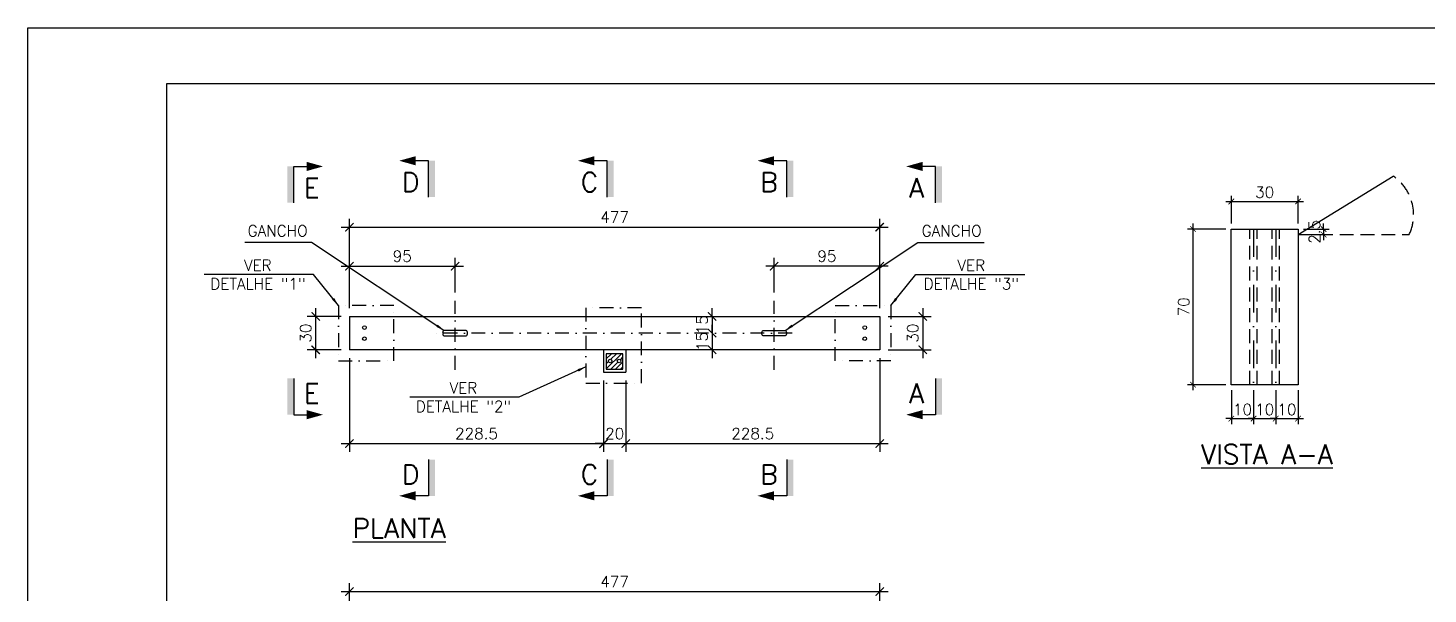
# Model space of a CAD drawing. Header units: centimetres. Extents: x 1658 to 6058, y 7825 to 9310.
# Drawn here: x 1658 to 2918, y 8801 to 9310 of the extents above; entities that cross this region are included whole.
import ezdxf

# ---------------------------------------------------------------- set-up
doc = ezdxf.new("R2010")
doc.units = ezdxf.units.CM
doc.header["$LTSCALE"] = 50
doc.header["$MEASUREMENT"] = 0
doc.header["$PDMODE"] = 67
doc.linetypes.add('DASHDOT', pattern=[1, 0.5, -0.25, 0, -0.25])
doc.linetypes.add('HIDDEN', pattern=[0.375, 0.25, -0.125])
for name, color, linetype in [('COTAS-PRECON', 1, 'Continuous'), ('FORMATO-PRECON', 2, 'Continuous'), ('IND- CORTE-PRECON', 4, 'Continuous'), ('LINHA CENTRO-PRECON', 1, 'DASHDOT'), ('LINHA-01-PRECON', 1, 'Continuous'), ('LINHA-02-PRECON', 2, 'Continuous'), ('LINHA-03-PRECON', 3, 'Continuous'), ('LINHA-04-PRECON', 4, 'Continuous'), ('LINHA-PRECON-TRACEJADA', 1, 'HIDDEN')]:
    doc.layers.add(name, color=color, linetype=linetype)
doc.styles.add('ROMANS', font='ROMANS.SHX', dxfattribs={"oblique": 15, "height": 3})
doc.styles.get("Standard").update_dxf_attribs({"font": 'romans.shx'})
doc.dimstyles.new('ESC50-25', dxfattribs={"dimscale": 50, "dimtxt": 0.2, "dimasz": 0.1, "dimexe": 0.1, "dimexo": 0.1, "dimgap": 0.065, "dimtad": 1, "dimdec": 1, "dimlfac": 0.5, "dimzin": 12, "dimdsep": 46, "dimtxsty": 'Standard', "dimblk": 'ARCHTICK', "dimcen": 0.09, "dimdle": 0.1, "dimclrd": 256, "dimclre": 256, "dimclrt": 2, "dimaunit": 1, "dimazin": 0, "dimtfac": 1, "dimtdec": 1, "dimtix": 1, "dimtmove": 1, "dimatfit": 3, "dimfxl": 1, "dimtolj": 1, "dimtzin": 0, "dimlwd": -1, "dimlwe": -1, "dimarcsym": 0})
doc.dimstyles.new('ESC50-50', dxfattribs={"dimscale": 50, "dimtxt": 0.2, "dimasz": 0.15, "dimexe": 0.15, "dimexo": 0.15, "dimgap": 0.08, "dimtad": 1, "dimdec": 1, "dimzin": 12, "dimdsep": 46, "dimtxsty": 'Standard', "dimblk": 'ARCHTICK', "dimcen": 0.09, "dimdle": 0.15, "dimclrd": 256, "dimclre": 256, "dimclrt": 2, "dimazin": 3, "dimtfac": 1, "dimtdec": 1, "dimtix": 1, "dimtmove": 2, "dimatfit": 2, "dimfxl": 0.15, "dimtolj": 1, "dimtzin": 0, "dimarcsym": 0})

# ---------------------------------------------------------------- blocks, each defined once
blk = doc.blocks.new('IND-CORTE-')
at = {"layer": 'IND- CORTE-PRECON', "color": 1}
for p, q in [((-11.2, 63.5), (-33.6, 63.5)), ((-11.2, 0), (-11.2, 63.5))]:
    blk.add_line(p, q, dxfattribs=at)
for points in [[(-33.6, 71.5), (-62.5, 63.5), (-33.6, 55.4)], [(0, 0), (-11.2, 0), (0, 63.5), (-11.2, 63.5)]]:
    blk.add_solid(points, dxfattribs=at)
at = {"layer": 'IND- CORTE-PRECON', "linetype": 'Continuous', "style": 'ROMANS', "flags": 8}
blk.add_attdef('B', (-57.7, 9.1), '', height=35, dxfattribs=at)
blk = doc.blocks.new('A$C12EB5E76')
at = {"layer": 'FORMATO-PRECON'}
blk.add_lwpolyline([(-114.7, 1254.3), (-114.7, 4224.3), (4085.3, 4224.3), (4085.3, 1254.3)], close=True, dxfattribs=at)
at = {"layer": 'FORMATO-PRECON', "color": 6}
blk.add_lwpolyline([(135.3, 1354.3), (135.3, 4124.3), (3985.3, 4124.3), (3985.3, 1354.3)], close=True, dxfattribs=at)
blk = doc.blocks.new('_ArchTick')
at = {"color": 0, "linetype": 'ByBlock', "const_width": 0.15}
blk.add_lwpolyline([(-0.5, -0.5), (0.5, 0.5)], dxfattribs=at)
blk = doc.blocks.new('*D24')
at = {"layer": 'Defpoints', "color": 0, "transparency": 16777216}
for p in [(1947.5, 9050.5), (1917.1, 9020.5), (1947.5, 9020.5)]:
    blk.add_point(p, dxfattribs=at)
at = {"layer": 'LINHA-01-PRECON', "lineweight": -2, "transparency": 16777216}
for p, q in [((1917.1, 9058), (1917.1, 9013)), ((1940, 9050.5), (1909.6, 9050.5)), ((1940, 9020.5), (1909.6, 9020.5))]:
    blk.add_line(p, q, dxfattribs=at)
at = {"layer": 'LINHA-01-PRECON', "lineweight": -2, "transparency": 16777216, "xscale": 7.5, "yscale": 7.5, "zscale": 7.5}
for p, rotation in [((1917.1, 9050.5), 90), ((1917.1, 9020.5), 270)]:
    blk.add_blockref('_ArchTick', p, dxfattribs=dict(at, rotation=rotation))
at = {"layer": 'LINHA-01-PRECON', "color": 2, "transparency": 16777216, "insert": (1908.1, 9035.5), "char_height": 10, "attachment_point": 5, "rotation": 90}
blk.add_mtext('\\A1;30', dxfattribs=at)
blk = doc.blocks.new('*D25')
at = {"layer": 'Defpoints', "color": 0, "transparency": 16777216}
for p in [(2424.5, 9050.5), (2424.5, 9020.5), (2463.2, 9020.5)]:
    blk.add_point(p, dxfattribs=at)
at = {"layer": 'LINHA-01-PRECON', "lineweight": -2, "transparency": 16777216}
for p, q in [((2463.2, 9058), (2463.2, 9013)), ((2432, 9050.5), (2470.7, 9050.5)), ((2432, 9020.5), (2470.7, 9020.5))]:
    blk.add_line(p, q, dxfattribs=at)
at = {"layer": 'LINHA-01-PRECON', "lineweight": -2, "transparency": 16777216, "xscale": 7.5, "yscale": 7.5, "zscale": 7.5}
for p, rotation in [((2463.2, 9050.5), 90), ((2463.2, 9020.5), 270)]:
    blk.add_blockref('_ArchTick', p, dxfattribs=dict(at, rotation=rotation))
at = {"layer": 'LINHA-01-PRECON', "color": 2, "transparency": 16777216, "insert": (2454.2, 9035.5), "char_height": 10, "attachment_point": 5, "rotation": 90}
blk.add_mtext('\\A1;30', dxfattribs=at)
blk = doc.blocks.new('*D26')
at = {"layer": 'Defpoints', "color": 0, "transparency": 16777216}
for p in [(2424.5, 9130.8), (1947.5, 9050.5), (2424.5, 9050.5)]:
    blk.add_point(p, dxfattribs=at)
at = {"layer": 'LINHA-01-PRECON', "lineweight": -2, "transparency": 16777216}
for p, q in [((1940, 9130.8), (2432, 9130.8)), ((1947.5, 9058), (1947.5, 9138.3)), ((2424.5, 9058), (2424.5, 9138.3))]:
    blk.add_line(p, q, dxfattribs=at)
at = {"layer": 'LINHA-01-PRECON', "lineweight": -2, "transparency": 16777216, "xscale": 7.5, "yscale": 7.5, "zscale": 7.5, "rotation": 180}
blk.add_blockref('_ArchTick', (1947.5, 9130.8), dxfattribs=at)
at = {"layer": 'LINHA-01-PRECON', "lineweight": -2, "transparency": 16777216, "xscale": 7.5, "yscale": 7.5, "zscale": 7.5}
blk.add_blockref('_ArchTick', (2424.5, 9130.8), dxfattribs=at)
at = {"layer": 'LINHA-01-PRECON', "color": 2, "transparency": 16777216, "insert": (2186, 9139.8), "char_height": 10, "attachment_point": 5}
blk.add_mtext('\\A1;477', dxfattribs=at)
blk = doc.blocks.new('*D27')
at = {"layer": 'Defpoints', "color": 0, "transparency": 16777216}
for p in [(2042.5, 9095.7), (2042.5, 9064.5), (1947.5, 9050.5)]:
    blk.add_point(p, dxfattribs=at)
at = {"layer": 'LINHA-01-PRECON', "lineweight": -2, "transparency": 16777216}
for p, q in [((1940, 9095.7), (2050, 9095.7)), ((1947.5, 9058), (1947.5, 9103.2)), ((2042.5, 9072), (2042.5, 9103.2))]:
    blk.add_line(p, q, dxfattribs=at)
at = {"layer": 'LINHA-01-PRECON', "lineweight": -2, "transparency": 16777216, "xscale": 7.5, "yscale": 7.5, "zscale": 7.5, "rotation": 180}
blk.add_blockref('_ArchTick', (1947.5, 9095.7), dxfattribs=at)
at = {"layer": 'LINHA-01-PRECON', "lineweight": -2, "transparency": 16777216, "xscale": 7.5, "yscale": 7.5, "zscale": 7.5}
blk.add_blockref('_ArchTick', (2042.5, 9095.7), dxfattribs=at)
at = {"layer": 'LINHA-01-PRECON', "color": 2, "transparency": 16777216, "insert": (1995, 9104.7), "char_height": 10, "attachment_point": 5}
blk.add_mtext('\\A1;95', dxfattribs=at)
blk = doc.blocks.new('*D28')
at = {"layer": 'Defpoints', "color": 0, "transparency": 16777216}
for p in [(2329.5, 9095.7), (2329.5, 9064.5), (2424.5, 9050.5)]:
    blk.add_point(p, dxfattribs=at)
at = {"layer": 'LINHA-01-PRECON', "lineweight": -2, "transparency": 16777216}
for p, q in [((2432, 9095.7), (2322, 9095.7)), ((2329.5, 9072), (2329.5, 9103.2)), ((2424.5, 9058), (2424.5, 9103.2))]:
    blk.add_line(p, q, dxfattribs=at)
at = {"layer": 'LINHA-01-PRECON', "lineweight": -2, "transparency": 16777216, "xscale": 7.5, "yscale": 7.5, "zscale": 7.5, "rotation": 180}
blk.add_blockref('_ArchTick', (2329.5, 9095.7), dxfattribs=at)
at = {"layer": 'LINHA-01-PRECON', "lineweight": -2, "transparency": 16777216, "xscale": 7.5, "yscale": 7.5, "zscale": 7.5}
blk.add_blockref('_ArchTick', (2424.5, 9095.7), dxfattribs=at)
at = {"layer": 'LINHA-01-PRECON', "color": 2, "transparency": 16777216, "insert": (2377, 9104.7), "char_height": 10, "attachment_point": 5}
blk.add_mtext('\\A1;95', dxfattribs=at)
blk = doc.blocks.new('*D29')
at = {"layer": 'Defpoints', "color": 0, "transparency": 16777216}
for p in [(2273.7, 9050.5), (2273.7, 9035.5), (2273.7, 9035.5)]:
    blk.add_point(p, dxfattribs=at)
at = {"layer": 'LINHA-01-PRECON', "lineweight": -2, "transparency": 16777216}
for p, q in [((2273.7, 9050.5), (2273.7, 9058)), ((2266.2, 9050.5), (2266.2, 9050.5)), ((2273.7, 9050.5), (2273.7, 9035.5)), ((2266.2, 9035.5), (2266.2, 9035.5)), ((2273.7, 9035.5), (2273.7, 9028))]:
    blk.add_line(p, q, dxfattribs=at)
at = {"layer": 'LINHA-01-PRECON', "lineweight": -2, "transparency": 16777216, "xscale": 7.5, "yscale": 7.5, "zscale": 7.5}
for p, rotation in [((2273.7, 9050.5), 270), ((2273.7, 9035.5), 90)]:
    blk.add_blockref('_ArchTick', p, dxfattribs=dict(at, rotation=rotation))
at = {"layer": 'LINHA-01-PRECON', "color": 2, "transparency": 16777216, "insert": (2264.7, 9043), "char_height": 10, "attachment_point": 5, "rotation": 90}
blk.add_mtext('\\A1;15', dxfattribs=at)
blk = doc.blocks.new('*D30')
at = {"layer": 'Defpoints', "color": 0, "transparency": 16777216}
for p in [(2273.7, 9035.5), (2273.7, 9020.5), (2273.7, 9020.5)]:
    blk.add_point(p, dxfattribs=at)
at = {"layer": 'LINHA-01-PRECON', "lineweight": -2, "transparency": 16777216}
for p, q in [((2273.7, 9035.5), (2273.7, 9043)), ((2266.2, 9035.5), (2266.2, 9035.5)), ((2273.7, 9035.5), (2273.7, 9020.5)), ((2266.2, 9020.5), (2266.2, 9020.5)), ((2273.7, 9020.5), (2273.7, 9013))]:
    blk.add_line(p, q, dxfattribs=at)
at = {"layer": 'LINHA-01-PRECON', "lineweight": -2, "transparency": 16777216, "xscale": 7.5, "yscale": 7.5, "zscale": 7.5}
for p, rotation in [((2273.7, 9035.5), 270), ((2273.7, 9020.5), 90)]:
    blk.add_blockref('_ArchTick', p, dxfattribs=dict(at, rotation=rotation))
at = {"layer": 'LINHA-01-PRECON', "color": 2, "transparency": 16777216, "insert": (2264.7, 9028), "char_height": 10, "attachment_point": 5, "rotation": 90}
blk.add_mtext('\\A1;15', dxfattribs=at)
blk = doc.blocks.new('*D34')
at = {"layer": 'Defpoints', "color": 0, "transparency": 16777216}
for p in [(2424.5, 8803), (1947.5, 8716.8), (2424.5, 8716.8)]:
    blk.add_point(p, dxfattribs=at)
at = {"layer": 'LINHA-01-PRECON', "lineweight": -2, "transparency": 16777216}
for p, q in [((1940, 8803), (2432, 8803)), ((1947.5, 8724.3), (1947.5, 8810.5)), ((2424.5, 8724.3), (2424.5, 8810.5))]:
    blk.add_line(p, q, dxfattribs=at)
at = {"layer": 'LINHA-01-PRECON', "lineweight": -2, "transparency": 16777216, "xscale": 7.5, "yscale": 7.5, "zscale": 7.5, "rotation": 180}
blk.add_blockref('_ArchTick', (1947.5, 8803), dxfattribs=at)
at = {"layer": 'LINHA-01-PRECON', "lineweight": -2, "transparency": 16777216, "xscale": 7.5, "yscale": 7.5, "zscale": 7.5}
blk.add_blockref('_ArchTick', (2424.5, 8803), dxfattribs=at)
at = {"layer": 'LINHA-01-PRECON', "color": 2, "transparency": 16777216, "insert": (2186, 8812), "char_height": 10, "attachment_point": 5}
blk.add_mtext('\\A1;477', dxfattribs=at)
blk = doc.blocks.new('*D49')
at = {"layer": 'COTAS-PRECON', "lineweight": -2, "transparency": 16777216}
for p, q in [((1947.5, 9013), (1947.5, 8928.6)), ((2176.1, 8993), (2176.1, 8928.6)), ((1940, 8936.1), (2183.6, 8936.1))]:
    blk.add_line(p, q, dxfattribs=at)
at = {"layer": 'Defpoints', "color": 0, "transparency": 16777216}
for p in [(1947.5, 9020.5), (2176.1, 9000.5), (2176.1, 8936.1)]:
    blk.add_point(p, dxfattribs=at)
at = {"layer": 'COTAS-PRECON', "lineweight": -2, "transparency": 16777216, "xscale": 7.5, "yscale": 7.5, "zscale": 7.5, "rotation": 180}
blk.add_blockref('_ArchTick', (1947.5, 8936.1), dxfattribs=at)
at = {"layer": 'COTAS-PRECON', "lineweight": -2, "transparency": 16777216, "xscale": 7.5, "yscale": 7.5, "zscale": 7.5}
blk.add_blockref('_ArchTick', (2176.1, 8936.1), dxfattribs=at)
at = {"layer": 'COTAS-PRECON', "color": 2, "transparency": 16777216, "insert": (2061.8, 8945.1), "char_height": 10, "attachment_point": 5}
blk.add_mtext('\\A1;228.5', dxfattribs=at)
blk = doc.blocks.new('*D50')
at = {"layer": 'COTAS-PRECON', "lineweight": -2, "transparency": 16777216}
for p, q in [((2176.1, 8993), (2176.1, 8928.6)), ((2196.1, 8993), (2196.1, 8928.6)), ((2176.1, 8936.1), (2168.6, 8936.1)), ((2176.1, 8936.1), (2196.1, 8936.1)), ((2196.1, 8936.1), (2203.6, 8936.1))]:
    blk.add_line(p, q, dxfattribs=at)
at = {"layer": 'Defpoints', "color": 0, "transparency": 16777216}
for p in [(2176.1, 9000.5), (2196.1, 9000.5), (2196.1, 8936.1)]:
    blk.add_point(p, dxfattribs=at)
at = {"layer": 'COTAS-PRECON', "lineweight": -2, "transparency": 16777216, "xscale": 7.5, "yscale": 7.5, "zscale": 7.5}
blk.add_blockref('_ArchTick', (2176.1, 8936.1), dxfattribs=at)
at = {"layer": 'COTAS-PRECON', "lineweight": -2, "transparency": 16777216, "xscale": 7.5, "yscale": 7.5, "zscale": 7.5, "rotation": 180}
blk.add_blockref('_ArchTick', (2196.1, 8936.1), dxfattribs=at)
at = {"layer": 'COTAS-PRECON', "color": 2, "transparency": 16777216, "insert": (2186.1, 8945.1), "char_height": 10, "attachment_point": 5}
blk.add_mtext('\\A1;20', dxfattribs=at)
blk = doc.blocks.new('*D51')
at = {"layer": 'COTAS-PRECON', "lineweight": -2, "transparency": 16777216}
for p, q in [((2424.5, 9013), (2424.5, 8928.6)), ((2196.1, 8993), (2196.1, 8928.6)), ((2188.6, 8936.1), (2432, 8936.1))]:
    blk.add_line(p, q, dxfattribs=at)
at = {"layer": 'Defpoints', "color": 0, "transparency": 16777216}
for p in [(2424.5, 9020.5), (2196.1, 9000.5), (2424.5, 8936.1)]:
    blk.add_point(p, dxfattribs=at)
at = {"layer": 'COTAS-PRECON', "lineweight": -2, "transparency": 16777216, "xscale": 7.5, "yscale": 7.5, "zscale": 7.5, "rotation": 180}
blk.add_blockref('_ArchTick', (2196.1, 8936.1), dxfattribs=at)
at = {"layer": 'COTAS-PRECON', "lineweight": -2, "transparency": 16777216, "xscale": 7.5, "yscale": 7.5, "zscale": 7.5}
blk.add_blockref('_ArchTick', (2424.5, 8936.1), dxfattribs=at)
at = {"layer": 'COTAS-PRECON', "color": 2, "transparency": 16777216, "insert": (2310.3, 8945.1), "char_height": 10, "attachment_point": 5}
blk.add_mtext('\\A1;228.5', dxfattribs=at)
blk = doc.blocks.new('*D63')
at = {"layer": 'Defpoints', "color": 0, "transparency": 16777216}
for p in [(2800.8, 9153.9), (2740.8, 9129.1), (2800.8, 9129.1)]:
    blk.add_point(p, dxfattribs=at)
at = {"layer": 'LINHA-01-PRECON', "transparency": 16777216}
for p, q in [((2740.8, 9134.1), (2740.8, 9158.9)), ((2800.8, 9134.1), (2800.8, 9158.9)), ((2735.8, 9153.9), (2805.8, 9153.9))]:
    blk.add_line(p, q, dxfattribs=at)
at = {"layer": 'LINHA-01-PRECON', "transparency": 16777216, "xscale": 5, "yscale": 5, "zscale": 5, "rotation": 180}
blk.add_blockref('_ArchTick', (2740.8, 9153.9), dxfattribs=at)
at = {"layer": 'LINHA-01-PRECON', "transparency": 16777216, "xscale": 5, "yscale": 5, "zscale": 5}
blk.add_blockref('_ArchTick', (2800.8, 9153.9), dxfattribs=at)
at = {"layer": 'LINHA-01-PRECON', "color": 2, "transparency": 16777216, "insert": (2770.8, 9162.2), "char_height": 10, "attachment_point": 5}
blk.add_mtext('\\A1;30', dxfattribs=at)
blk = doc.blocks.new('*D64')
at = {"layer": 'COTAS-PRECON', "transparency": 16777216}
for p, q in [((2740.8, 8984.1), (2740.8, 8953.6)), ((2760.8, 8984.1), (2760.8, 8953.6)), ((2740.8, 8958.6), (2735.8, 8958.6)), ((2740.8, 8958.6), (2760.8, 8958.6)), ((2760.8, 8958.6), (2765.8, 8958.6))]:
    blk.add_line(p, q, dxfattribs=at)
at = {"layer": 'Defpoints', "color": 0, "transparency": 16777216}
for p in [(2740.8, 8989.1), (2760.8, 8989.1), (2760.8, 8958.6)]:
    blk.add_point(p, dxfattribs=at)
at = {"layer": 'COTAS-PRECON', "transparency": 16777216, "xscale": 5, "yscale": 5, "zscale": 5}
blk.add_blockref('_ArchTick', (2740.8, 8958.6), dxfattribs=at)
at = {"layer": 'COTAS-PRECON', "transparency": 16777216, "xscale": 5, "yscale": 5, "zscale": 5, "rotation": 180}
blk.add_blockref('_ArchTick', (2760.8, 8958.6), dxfattribs=at)
at = {"layer": 'COTAS-PRECON', "color": 2, "transparency": 16777216, "insert": (2750.8, 8966.8), "char_height": 10, "attachment_point": 5}
blk.add_mtext('\\A1;10', dxfattribs=at)
blk = doc.blocks.new('*D65')
at = {"layer": 'COTAS-PRECON', "transparency": 16777216}
for p, q in [((2760.8, 8984.1), (2760.8, 8953.6)), ((2780.8, 8984.1), (2780.8, 8953.6)), ((2760.8, 8958.6), (2755.8, 8958.6)), ((2760.8, 8958.6), (2780.8, 8958.6)), ((2780.8, 8958.6), (2785.8, 8958.6))]:
    blk.add_line(p, q, dxfattribs=at)
at = {"layer": 'Defpoints', "color": 0, "transparency": 16777216}
for p in [(2760.8, 8989.1), (2780.8, 8989.1), (2780.8, 8958.6)]:
    blk.add_point(p, dxfattribs=at)
at = {"layer": 'COTAS-PRECON', "transparency": 16777216, "xscale": 5, "yscale": 5, "zscale": 5}
blk.add_blockref('_ArchTick', (2760.8, 8958.6), dxfattribs=at)
at = {"layer": 'COTAS-PRECON', "transparency": 16777216, "xscale": 5, "yscale": 5, "zscale": 5, "rotation": 180}
blk.add_blockref('_ArchTick', (2780.8, 8958.6), dxfattribs=at)
at = {"layer": 'COTAS-PRECON', "color": 2, "transparency": 16777216, "insert": (2770.8, 8966.8), "char_height": 10, "attachment_point": 5}
blk.add_mtext('\\A1;10', dxfattribs=at)
blk = doc.blocks.new('*D66')
at = {"layer": 'COTAS-PRECON', "transparency": 16777216}
for p, q in [((2780.8, 8984.1), (2780.8, 8953.6)), ((2800.8, 8984.1), (2800.8, 8953.6)), ((2780.8, 8958.6), (2775.8, 8958.6)), ((2780.8, 8958.6), (2800.8, 8958.6)), ((2800.8, 8958.6), (2805.8, 8958.6))]:
    blk.add_line(p, q, dxfattribs=at)
at = {"layer": 'Defpoints', "color": 0, "transparency": 16777216}
for p in [(2780.8, 8989.1), (2800.8, 8989.1), (2800.8, 8958.6)]:
    blk.add_point(p, dxfattribs=at)
at = {"layer": 'COTAS-PRECON', "transparency": 16777216, "xscale": 5, "yscale": 5, "zscale": 5}
blk.add_blockref('_ArchTick', (2780.8, 8958.6), dxfattribs=at)
at = {"layer": 'COTAS-PRECON', "transparency": 16777216, "xscale": 5, "yscale": 5, "zscale": 5, "rotation": 180}
blk.add_blockref('_ArchTick', (2800.8, 8958.6), dxfattribs=at)
at = {"layer": 'COTAS-PRECON', "color": 2, "transparency": 16777216, "insert": (2790.8, 8966.8), "char_height": 10, "attachment_point": 5}
blk.add_mtext('\\A1;10', dxfattribs=at)
blk = doc.blocks.new('*D67')
at = {"layer": 'COTAS-PRECON', "transparency": 16777216}
for p, q in [((2706.3, 9134.1), (2706.3, 8984.1)), ((2735.8, 9129.1), (2701.3, 9129.1)), ((2735.8, 8989.1), (2701.3, 8989.1))]:
    blk.add_line(p, q, dxfattribs=at)
at = {"layer": 'Defpoints', "color": 0, "transparency": 16777216}
for p in [(2740.8, 9129.1), (2706.3, 8989.1), (2740.8, 8989.1)]:
    blk.add_point(p, dxfattribs=at)
at = {"layer": 'COTAS-PRECON', "transparency": 16777216, "xscale": 5, "yscale": 5, "zscale": 5}
for p, rotation in [((2706.3, 9129.1), 90), ((2706.3, 8989.1), 270)]:
    blk.add_blockref('_ArchTick', p, dxfattribs=dict(at, rotation=rotation))
at = {"layer": 'COTAS-PRECON', "color": 2, "transparency": 16777216, "insert": (2698, 9059.1), "char_height": 10, "attachment_point": 5, "rotation": 90}
blk.add_mtext('\\A1;70', dxfattribs=at)
blk = doc.blocks.new('*D150')
at = {"layer": 'COTAS-PRECON', "transparency": 16777216}
for p, q in [((2823.8, 9129.1), (2823.8, 9134.1)), ((2805.8, 9129.1), (2828.8, 9129.1)), ((2805.8, 9124.1), (2828.8, 9124.1)), ((2823.8, 9129.1), (2823.8, 9124.1)), ((2823.8, 9124.1), (2823.8, 9119.1))]:
    blk.add_line(p, q, dxfattribs=at)
at = {"layer": 'Defpoints', "color": 0, "transparency": 16777216}
for p in [(2800.8, 9129.1), (2800.8, 9124.1), (2823.8, 9124.1)]:
    blk.add_point(p, dxfattribs=at)
at = {"layer": 'COTAS-PRECON', "transparency": 16777216, "xscale": 5, "yscale": 5, "zscale": 5}
for p, rotation in [((2823.8, 9129.1), 270), ((2823.8, 9124.1), 90)]:
    blk.add_blockref('_ArchTick', p, dxfattribs=dict(at, rotation=rotation))
at = {"layer": 'COTAS-PRECON', "color": 2, "transparency": 16777216, "insert": (2815.6, 9126.6), "char_height": 10, "attachment_point": 5, "rotation": 90}
blk.add_mtext('\\A1;2.5', dxfattribs=at)

msp = doc.modelspace()

# ---------------------------------------------------------------- hatches: boundary and pattern name
at = {"layer": 'LINHA-01-PRECON'}
h = msp.add_hatch(dxfattribs=at)
h.set_pattern_fill('ANSI31', color=256, scale=25)
h.set_pattern_definition([(45, (1459.0723, 7841.9597), (-2.209709, 2.209709), [])])
h.paths.add_polyline_path([(2178.552, 9016.968), (2178.552, 9002.968), (2193.552, 9002.968), (2193.552, 9016.968)])
h.paths.add_polyline_path([(2191.652, 9010.468, -1), (2188.452, 9010.468, -1)], flags=16)
h.paths.add_polyline_path([(2183.652, 9010.468, -1), (2180.452, 9010.468, -1)], flags=16)

# ---------------------------------------------------------------- linework, layer by layer
at = {"color": 3, "linetype": 'Continuous', "extrusion": (0, 0, -1)}
for centre, start, end in [((-1960.993, 9040.467), 0, 180), ((-2411.05, 9040.467), 0, 180), ((-1960.993, 9040.467), 180, 0), ((-1960.993, 9030.467), 0, 180), ((-1960.993, 9030.467), 180, 0), ((-2411.05, 9040.467), 180, 0), ((-2411.05, 9030.467), 0, 180), ((-2411.05, 9030.467), 180, 0)]:
    msp.add_arc(centre, 1.6, start, end, dxfattribs=at)
at = {"layer": 'LINHA CENTRO-PRECON'}
for p, q in [((2760.767, 9129.07), (2760.767, 8958.57)), ((2780.767, 9129.07), (2780.767, 8958.57))]:
    msp.add_line(p, q, dxfattribs=at)
at = {"layer": 'LINHA CENTRO-PRECON', "color": 2, "ltscale": 0.5}
for points in [[(1937.55, 9010.467), (1987.55, 9010.467), (1987.55, 9060.467), (1937.55, 9060.467)], [(2160.106, 8990.468), (2210.106, 8990.468), (2210.106, 9058.285), (2160.106, 9058.285)], [(2434.55, 9010.467), (2384.55, 9010.467), (2384.55, 9060.467), (2434.55, 9060.467)]]:
    msp.add_lwpolyline(points, close=True, dxfattribs=at)
at = {"layer": 'LINHA-01-PRECON', "linetype": 'DASHDOT', "ltscale": 0.5}
for p, q in [((2042.55, 9002.57), (2042.55, 9064.451)), ((2329.55, 9002.57), (2329.55, 9064.451)), ((2345.778, 9035.467), (2021.322, 9035.467))]:
    msp.add_line(p, q, dxfattribs=at)
at = {"layer": 'LINHA-02-PRECON'}
for p, q in [((2176.052, 9020.467), (2176.052, 9000.468)), ((2193.552, 9016.968), (2178.552, 9016.968)), ((2178.552, 9016.968), (2178.552, 9002.968)), ((2193.552, 9002.968), (2193.552, 9016.968)), ((2196.052, 9020.467), (2196.052, 9000.468)), ((2176.052, 9000.468), (2196.052, 9000.468)), ((2178.552, 9002.968), (2193.552, 9002.968))]:
    msp.add_line(p, q, dxfattribs=at)
for centre in [(2182.052, 9010.468), (2190.052, 9010.468)]:
    msp.add_circle(centre, 1.6, dxfattribs=at)
at = {"layer": 'LINHA-03-PRECON', "extrusion": (0, 1, 0)}
for p, q in [((2740.767, 8989.07), (2740.767, 9129.07)), ((2740.767, 9129.07), (2800.767, 9129.07)), ((2800.767, 9129.07), (2800.767, 8989.07))]:
    msp.add_line(p, q, dxfattribs=at)
at = {"layer": 'LINHA-03-PRECON'}
for p, q in [((1947.55, 9050.467), (2424.55, 9050.467)), ((1947.55, 9050.467), (1947.55, 9020.467)), ((2424.55, 9050.467), (2424.55, 9020.467)), ((2424.55, 9020.467), (1947.55, 9020.467)), ((2800.767, 8989.07), (2740.767, 8989.07))]:
    msp.add_line(p, q, dxfattribs=at)
at = {"layer": 'LINHA-04-PRECON'}
msp.add_line((2800.767, 9124.07), (2886.233, 9176.758), dxfattribs=at)
at = {"layer": 'LINHA-04-PRECON', "ltscale": 0.5}
for points in [[(2032.55, 9037.967, 0.49120205), (2032.55, 9032.967), (2052.55, 9032.967, 0.49120205), (2052.55, 9037.967)], [(2339.55, 9037.967, -0.49120205), (2339.55, 9032.967), (2319.55, 9032.967, -0.49120205), (2319.55, 9037.967)]]:
    msp.add_lwpolyline(points, format="xyb", close=True, dxfattribs=at)
at = {"layer": 'LINHA-PRECON-TRACEJADA', "extrusion": (0, 1, 0)}
for p, q in [((2757.567, 8989.07), (2757.567, 9129.07)), ((2763.967, 8989.07), (2763.967, 9129.07)), ((2777.567, 8989.07), (2777.567, 9129.07)), ((2783.967, 8989.07), (2783.967, 9129.07))]:
    msp.add_line(p, q, dxfattribs=at)
at = {"layer": 'LINHA-PRECON-TRACEJADA'}
msp.add_line((2800.767, 9124.07), (2900.767, 9124.07), dxfattribs=at)
msp.add_arc((2862.952, 9141.987), 41.845, 334.648435, 56.196165, dxfattribs=at)

# ---------------------------------------------------------------- block references
at = {"layer": 'COTAS-PRECON', "xscale": 0.5000000000000071, "yscale": 0.5000000000000071, "zscale": 0.5000000000000071}
msp.add_blockref('A$C12EB5E76', (1715.702, 7197.786), dxfattribs=at)
at = {"layer": 'IND- CORTE-PRECON', "linetype": 'ByBlock'}
ref = msp.add_blockref('IND-CORTE-', (2024.441, 9157.837), dxfattribs=dict(at, xscale=0.514839491217444, yscale=0.514839491217444, zscale=0.514839491217444))
ref.add_attrib('B', 'D', (1994.726, 9162.499), dxfattribs={"color": 5, "linetype": 'Continuous', "height": 17.5, "style": 'ROMANS', "flags": 8})
ref = msp.add_blockref('IND-CORTE-', (2185.213, 9157.837), dxfattribs=dict(at, xscale=0.514839491217444, yscale=0.514839491217444, zscale=0.514839491217444))
ref.add_attrib('B', 'C', (2155.498, 9162.499), dxfattribs={"color": 5, "linetype": 'Continuous', "height": 17.5, "style": 'ROMANS', "flags": 8})
ref = msp.add_blockref('IND-CORTE-', (2346.752, 9157.837), dxfattribs=dict(at, xscale=0.514839491217444, yscale=0.514839491217444, zscale=0.514839491217444))
ref.add_attrib('B', 'B', (2317.037, 9162.499), dxfattribs={"color": 5, "linetype": 'Continuous', "height": 17.5, "style": 'ROMANS', "flags": 8})
ref = msp.add_blockref('IND-CORTE-', (1891.611, 9152.729), dxfattribs=dict(at, xscale=-0.514839491217444, yscale=0.514839491217444, zscale=0.514839491217444))
ref.add_attrib('B', 'E', (1906.326, 9157.391), dxfattribs={"color": 5, "linetype": 'Continuous', "height": 17.5, "style": 'ROMANS', "flags": 8})
ref = msp.add_blockref('IND-CORTE-', (2480.488, 9152.729), dxfattribs=dict(at, xscale=0.514839491217444, yscale=0.514839491217444, zscale=0.514839491217444))
ref.add_attrib('B', 'A', (2450.773, 9157.391), dxfattribs={"color": 5, "linetype": 'Continuous', "height": 17.5, "style": 'ROMANS', "flags": 8})
ref = msp.add_blockref('IND-CORTE-', (1891.611, 8994.777), dxfattribs=dict(at, xscale=0.514839491217444, yscale=0.514839491217444, zscale=0.514839491217444, rotation=180))
ref.add_attrib('B', 'E', (1906.326, 8972.615), dxfattribs={"color": 5, "linetype": 'Continuous', "height": 17.5, "style": 'ROMANS', "flags": 8})
ref = msp.add_blockref('IND-CORTE-', (2480.488, 8994.777), dxfattribs=dict(at, xscale=-0.514839491217444, yscale=0.514839491217444, zscale=0.514839491217444, rotation=180))
ref.add_attrib('B', 'A', (2450.773, 8972.615), dxfattribs={"color": 5, "linetype": 'Continuous', "height": 17.5, "style": 'ROMANS', "flags": 8})
ref = msp.add_blockref('IND-CORTE-', (2024.441, 8921.799), dxfattribs=dict(at, xscale=-0.514839491217444, yscale=0.514839491217444, zscale=0.514839491217444, rotation=180))
ref.add_attrib('B', 'D', (1994.726, 8899.636), dxfattribs={"color": 5, "linetype": 'Continuous', "height": 17.5, "style": 'ROMANS', "flags": 8})
ref = msp.add_blockref('IND-CORTE-', (2185.213, 8921.799), dxfattribs=dict(at, xscale=-0.514839491217444, yscale=0.514839491217444, zscale=0.514839491217444, rotation=180))
ref.add_attrib('B', 'C', (2155.498, 8899.636), dxfattribs={"color": 5, "linetype": 'Continuous', "height": 17.5, "style": 'ROMANS', "flags": 8})
ref = msp.add_blockref('IND-CORTE-', (2346.752, 8921.799), dxfattribs=dict(at, xscale=-0.514839491217444, yscale=0.514839491217444, zscale=0.514839491217444, rotation=180))
ref.add_attrib('B', 'B', (2317.037, 8899.636), dxfattribs={"color": 5, "linetype": 'Continuous', "height": 17.5, "style": 'ROMANS', "flags": 8})

# ---------------------------------------------------------------- texts
at = {"layer": 'LINHA-01-PRECON', "color": 2, "attachment_point": 5}
for s, insert, char_height in [('\\A1;GANCHO', (1882.873, 9127.514), 10), ('\\A1;GANCHO', (2489.227, 9127.514), 10), ('\\A1;VER\\PDETALHE "1"', (1865.19, 9088.145), 10), ('\\A1;VER\\PDETALHE "3"', (2506.91, 9088.145), 10), ('\\A1;VER\\PDETALHE "2"', (2050.041, 8977.825), 10), ('\\A1;{\\L\\C4;VISTA A-A}', (2772.817, 8926.421), 17.5), ('\\A1;{\\L\\C4;PLANTA}', (1992.133, 8860.033), 17.5)]:
    msp.add_mtext(s, dxfattribs=dict(at, insert=insert, char_height=char_height))

# ---------------------------------------------------------------- dimensions: what is measured, and where the dimension line sits
at = {"layer": 'COTAS-PRECON'}
for base, p1, p2, picture, middle in [((2706.256, 8989.07), (2740.767, 9129.07), (2740.767, 8989.07), '*D67', (2698.006, 9059.07)), ((2823.817, 9124.07), (2800.767, 9129.07), (2800.767, 9124.07), '*D150', (2815.567, 9126.57))]:
    dim = msp.add_linear_dim(base=base, p1=p1, p2=p2, angle=90, dimstyle='ESC50-25', dxfattribs=at)
    dim.commit()
    dim.dimension.update_dxf_attribs({"geometry": picture, "text_midpoint": middle})
for base, p1, p2, dimstyle, picture, middle in [((2176.052, 8936.095), (1947.55, 9020.467), (2176.052, 9000.468), 'ESC50-50', '*D49', (2061.801, 8945.095)), ((2424.55, 8936.095), (2196.052, 9000.468), (2424.55, 9020.467), 'ESC50-50', '*D51', (2310.301, 8945.095)), ((2196.052, 8936.095), (2176.052, 9000.468), (2196.052, 9000.468), 'ESC50-50', '*D50', (2186.052, 8945.095)), ((2760.767, 8958.57), (2740.767, 8989.07), (2760.767, 8989.07), 'ESC50-25', '*D64', (2750.767, 8966.82)), ((2780.767, 8958.57), (2760.767, 8989.07), (2780.767, 8989.07), 'ESC50-25', '*D65', (2770.767, 8966.82)), ((2800.767, 8958.57), (2780.767, 8989.07), (2800.767, 8989.07), 'ESC50-25', '*D66', (2790.767, 8966.82))]:
    dim = msp.add_linear_dim(base=base, p1=p1, p2=p2, dimstyle=dimstyle, dxfattribs=at)
    dim.commit()
    dim.dimension.update_dxf_attribs({"geometry": picture, "text_midpoint": middle})
at = {"layer": 'LINHA-01-PRECON'}
for base, p1, p2, dimstyle, picture, middle in [((2800.767, 9153.906), (2740.767, 9129.07), (2800.767, 9129.07), 'ESC50-25', '*D63', (2770.767, 9162.156)), ((2424.55, 9130.837), (1947.55, 9050.467), (2424.55, 9050.467), 'ESC50-50', '*D26', (2186.05, 9139.837)), ((2042.55, 9095.682), (1947.55, 9050.467), (2042.55, 9064.451), 'ESC50-50', '*D27', (1995.05, 9104.682)), ((2424.55, 8802.999), (1947.55, 8716.802), (2424.55, 8716.802), 'ESC50-50', '*D34', (2186.05, 8811.999))]:
    dim = msp.add_linear_dim(base=base, p1=p1, p2=p2, dimstyle=dimstyle, dxfattribs=at)
    dim.commit()
    dim.dimension.update_dxf_attribs({"geometry": picture, "text_midpoint": middle})
for base, p1, p2, angle, picture, middle in [((2329.55, 9095.682), (2424.55, 9050.467), (2329.55, 9064.451), 180, '*D28', (2377.05, 9104.682)), ((1917.149, 9020.467), (1947.55, 9050.467), (1947.55, 9020.467), 90, '*D24', (1908.149, 9035.467)), ((2273.728, 9035.467), (2273.728, 9050.467), (2273.728, 9035.467), 90, '*D29', (2264.728, 9042.967)), ((2463.242, 9020.467), (2424.55, 9050.467), (2424.55, 9020.467), 90, '*D25', (2454.242, 9035.467)), ((2273.728, 9020.467), (2273.728, 9035.467), (2273.728, 9020.467), 90, '*D30', (2264.728, 9027.967))]:
    dim = msp.add_linear_dim(base=base, p1=p1, p2=p2, angle=angle, dimstyle='ESC50-50', dxfattribs=at)
    dim.commit()
    dim.dimension.update_dxf_attribs({"geometry": picture, "text_midpoint": middle})

# ---------------------------------------------------------------- leaders
for points in [[(2032.55, 9037.967), (1913.413, 9116.852), (1853.513, 9116.852)], [(2339.55, 9037.967), (2458.687, 9116.852), (2518.587, 9116.852)], [(1937.55, 9060.467), (1915.023, 9088.145), (1816.954, 9088.145)], [(2434.55, 9060.467), (2457.077, 9088.145), (2555.146, 9088.145)], [(2160.106, 9005.103), (2099.873, 8977.825), (2001.805, 8977.825)]]:
    msp.add_leader(points, dimstyle='ESC50-50', override={"dimgap": 0.08, "dimtad": 0}, dxfattribs=at)

doc.saveas('drawing.dxf')
